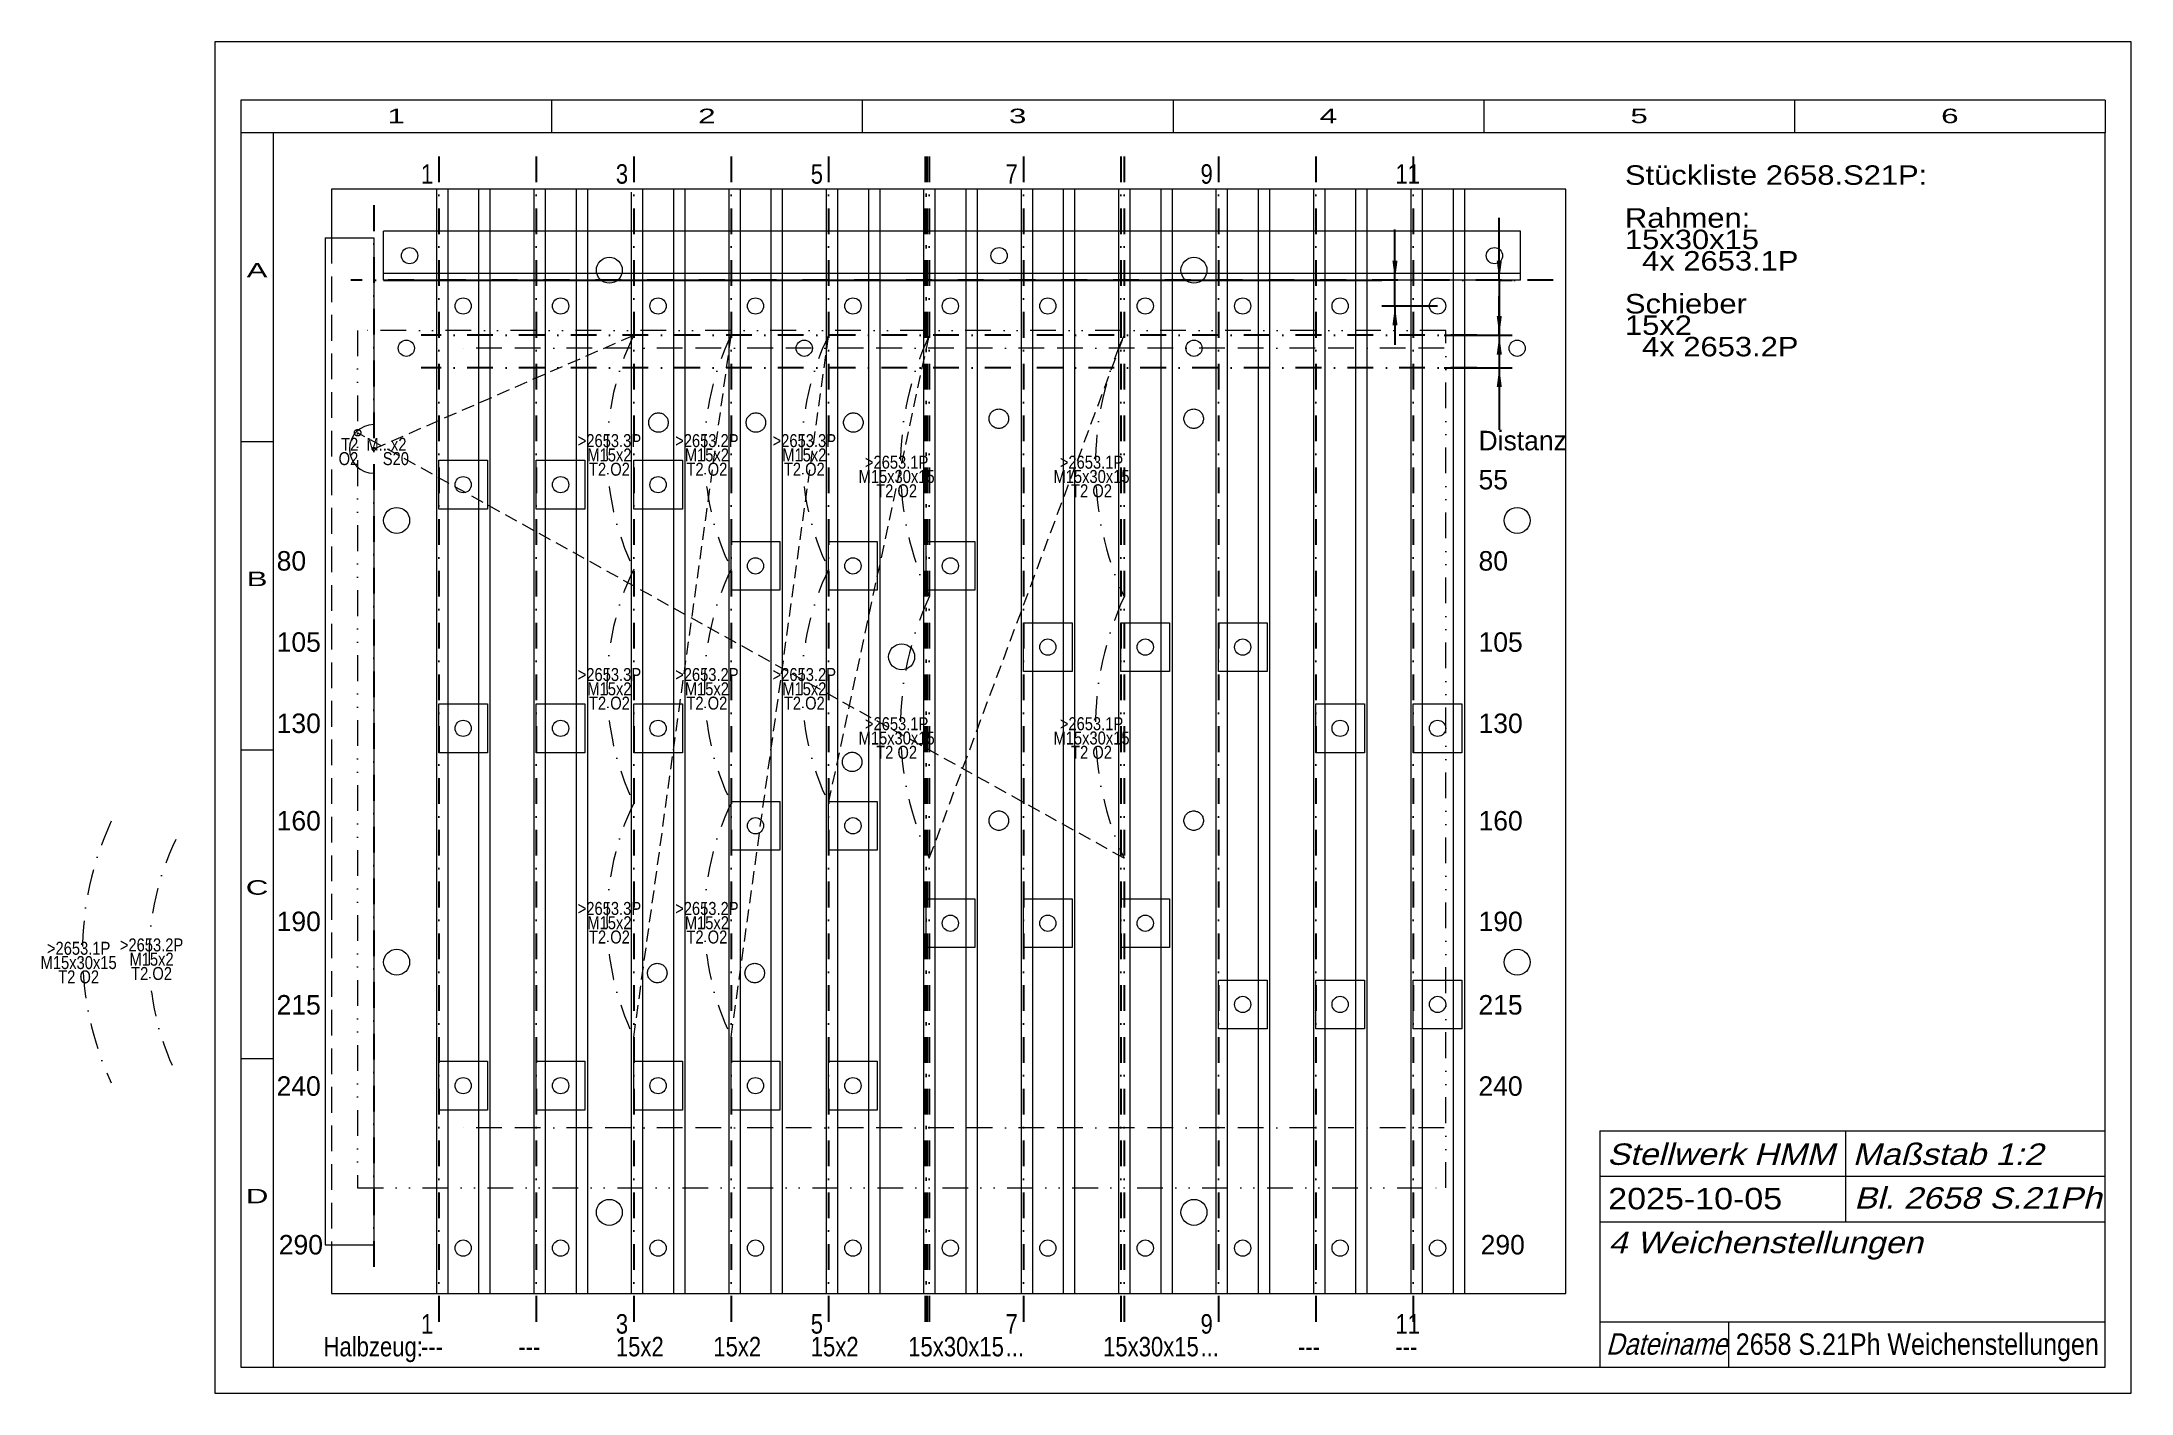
# Model space of a CAD drawing. Extents: x -51 to 592, y 2 to 418.
import ezdxf
from ezdxf.enums import TextEntityAlignment as Align

# ---------------------------------------------------------------- set-up
doc = ezdxf.new("R2010")
doc.units = 0
doc.header["$LTSCALE"] = 15.842194
for name, pattern in [('BORDER', [1.75, 0.5, -0.25, 0.5, -0.25, 0, -0.25]), ('DASHDOT', [1, 0.5, -0.25, 0, -0.25]), ('DASHED', [0.75, 0.5, -0.25]), ('DIVIDE', [1.25, 0.5, -0.25, 0, -0.25, 0, -0.25]), ('HIDDEN', [0.375, 0.25, -0.125]), ('PHANTOM', [2.5, 1.25, -0.25, 0.25, -0.25, 0.25, -0.25])]:
    doc.linetypes.add(name, pattern=pattern)
for name, color, linetype, lineweight in [('2653___ WEICHENSTELLUNG', 230, 'CONTINUOUS', 13), ('2658_21P', 34, 'CONTINUOUS', 13), ('BEMASSUNG', 7, 'CONTINUOUS', 25), ('BESCHRIFTUNG', 7, 'CONTINUOUS', 25), ('KONSTRUKTION', 7, 'CONTINUOUS', 0), ('MASSGRENZEN', 172, 'CONTINUOUS', 25), ('MASSLINIEN', 172, 'CONTINUOUS', 25), ('MASSTEXTE', 212, 'CONTINUOUS', 25), ('MITTELLINIEN', 5, 'DASHDOT', 25), ('PFADE', 7, 'CONTINUOUS', 0), ('STANDARD', 7, 'CONTINUOUS', 0)]:
    doc.layers.add(name, color=color, linetype=linetype, lineweight=lineweight)
doc.styles.add('Arial', font='arial.ttf')

# ---------------------------------------------------------------- blocks, each defined once
blk = doc.blocks.new('D219580928')
at = {"layer": 'MASSGRENZEN'}
for points in [[(365.33, 344.67), (364.55, 350.61), (366.11, 350.61)], [(365.33, 336.67), (366.11, 330.72), (364.55, 330.72)]]:
    blk.add_solid(points, dxfattribs=at)
at = {"layer": 'MASSLINIEN', "color": 172}
for p, q in [((365.33, 344.67), (365.33, 360.27)), ((53.95, 344.67), (361.33, 344.67)), ((365.33, 336.67), (365.33, 344.67)), ((378.45, 336.67), (361.33, 336.67)), ((365.33, 336.67), (365.33, 324.68))]:
    blk.add_line(p, q, dxfattribs=at)
blk = doc.blocks.new('D219581184')
at = {"layer": 'MASSGRENZEN'}
for points in [[(397.44, 344.67), (396.66, 350.61), (398.23, 350.61)], [(397.44, 327.67), (398.23, 321.72), (396.66, 321.72)]]:
    blk.add_solid(points, dxfattribs=at)
at = {"layer": 'MASSLINIEN', "color": 172}
for p, q in [((397.44, 344.67), (397.44, 363.8)), ((397.44, 344.67), (397.44, 327.67)), ((397.44, 344.67), (401.44, 344.67)), ((380.5, 327.67), (401.44, 327.67)), ((397.44, 327.67), (397.44, 315.68))]:
    blk.add_line(p, q, dxfattribs=at)
blk = doc.blocks.new('D219581440')
at = {"layer": 'MASSGRENZEN'}
for points in [[(397.44, 327.67), (396.66, 333.61), (398.23, 333.61)], [(397.44, 317.67), (398.23, 311.72), (396.66, 311.72)]]:
    blk.add_solid(points, dxfattribs=at)
at = {"layer": 'MASSLINIEN', "color": 172}
for p, q in [((397.44, 327.67), (397.44, 339.65)), ((380.5, 327.67), (401.44, 327.67)), ((397.44, 327.67), (397.44, 317.67)), ((380.5, 317.67), (401.44, 317.67)), ((397.44, 317.67), (397.44, 298.53))]:
    blk.add_line(p, q, dxfattribs=at)

msp = doc.modelspace()

# ---------------------------------------------------------------- linework, layer by layer
at = {"layer": '2653___ WEICHENSTELLUNG', "linetype": 'DASHDOT'}
for centre, radius, start, end in [((57.1, 137.79), 95.86, 155.17149, 204.82851), ((64.71, 136.44), 82.95, 154.27972, 205.72028)]:
    msp.add_arc(centre, radius, start, end, dxfattribs=at)
at = {"layer": '2658_21P', "linetype": 'HIDDEN'}
for p, q in [((50.95, 292.67), (130.95, 327.67)), ((130.95, 111.67), (160.95, 327.67)), ((160.95, 111.67), (190.95, 327.67)), ((190.95, 183.67), (221.95, 327.67)), ((221.95, 166.67), (281.95, 327.67)), ((281.95, 166.67), (45.95, 297.67))]:
    msp.add_line(p, q, dxfattribs=at)
at = {"layer": '2658_21P', "linetype": 'PHANTOM'}
for centre, radius in [((138.57, 300.79), 3), ((168.57, 300.79), 3), ((198.57, 300.79), 3), ((243.36, 301.98), 3), ((303.36, 301.98), 3), ((45.95, 297.67), 1), ((50.95, 292.67), 0.5), ((198.21, 196.33), 3), ((243.36, 178.25), 3), ((303.36, 178.25), 3), ((138.21, 131.34), 3), ((168.21, 131.34), 3)]:
    msp.add_circle(centre, radius, dxfattribs=at)
at = {"layer": '2658_21P', "linetype": 'DASHDOT'}
for centre, radius, start, end in [((205.68, 291.67), 82.95, 154.27972, 205.72028), ((235.68, 291.67), 82.95, 154.27972, 205.72028), ((265.68, 291.67), 82.95, 154.27972, 205.72028), ((308.94, 287.42), 95.86, 155.17149, 204.82851), ((368.94, 287.42), 95.86, 155.17149, 204.82851), ((205.68, 219.67), 82.95, 154.27972, 205.72028), ((235.68, 219.67), 82.95, 154.27972, 205.72028), ((265.68, 219.67), 82.95, 154.27972, 205.72028), ((308.94, 206.92), 95.86, 155.17149, 204.82851), ((368.94, 206.92), 95.86, 155.17149, 204.82851), ((205.68, 147.67), 82.95, 154.27972, 205.72028), ((235.68, 147.67), 82.95, 154.27972, 205.72028)]:
    msp.add_arc(centre, radius, start, end, dxfattribs=at)
at = {"layer": 'KONSTRUKTION', "color": 8}
for p, q in [((417.95, 372.67), (37.95, 372.67)), ((37.95, 372.67), (37.95, 357.67)), ((70.2, 372.67), (70.2, 32.67)), ((73.7, 372.67), (73.7, 32.67)), ((83.2, 372.67), (83.2, 32.67)), ((86.7, 372.67), (86.7, 32.67)), ((100.2, 372.67), (100.2, 32.67)), ((103.7, 372.67), (103.7, 32.67)), ((113.2, 372.67), (113.2, 32.67)), ((116.7, 372.67), (116.7, 32.67)), ((130.2, 371.67), (130.2, 32.67)), ((133.7, 372.67), (133.7, 32.67)), ((143.2, 372.67), (143.2, 32.67)), ((146.7, 372.67), (146.7, 32.67)), ((160.2, 372.67), (160.2, 32.67)), ((163.7, 372.67), (163.7, 32.67)), ((173.2, 372.67), (173.2, 32.67)), ((176.7, 372.67), (176.7, 32.67)), ((190.2, 372.67), (190.2, 32.67)), ((193.7, 372.67), (193.7, 32.67)), ((203.2, 372.67), (203.2, 32.67)), ((206.7, 372.67), (206.7, 32.67)), ((220.2, 372.67), (220.2, 32.67)), ((223.7, 372.67), (223.7, 32.67)), ((233.2, 372.67), (233.2, 32.67)), ((236.7, 372.67), (236.7, 32.67)), ((250.2, 372.67), (250.2, 32.67)), ((253.7, 372.67), (253.7, 32.67)), ((263.2, 372.67), (263.2, 32.67)), ((266.7, 372.67), (266.7, 32.67)), ((280.2, 372.67), (280.2, 32.67)), ((283.7, 372.67), (283.7, 32.67)), ((293.2, 372.67), (293.2, 32.67)), ((296.7, 372.67), (296.7, 32.67)), ((310.2, 372.67), (310.2, 32.67)), ((313.7, 372.67), (313.7, 32.67)), ((323.2, 372.67), (323.2, 32.67)), ((326.7, 372.67), (326.7, 32.67)), ((340.2, 372.67), (340.2, 32.67)), ((343.7, 372.67), (343.7, 32.67)), ((353.2, 372.67), (353.2, 32.67)), ((356.7, 372.67), (356.7, 32.67)), ((370.2, 372.67), (370.2, 32.67)), ((373.7, 372.67), (373.7, 32.67)), ((383.2, 372.67), (383.2, 32.67)), ((386.7, 372.67), (386.7, 32.67)), ((417.95, 32.67), (417.95, 372.67)), ((35.95, 357.67), (35.95, 47.67)), ((35.95, 357.67), (50.95, 357.67)), ((50.95, 357.67), (50.95, 300.17)), ((403.95, 359.67), (53.95, 359.67)), ((53.95, 344.67), (53.95, 359.67)), ((403.95, 344.67), (403.95, 359.67)), ((403.95, 346.67), (53.95, 346.67)), ((403.95, 344.67), (53.95, 344.67)), ((50.95, 285.17), (50.95, 47.67)), ((35.95, 47.67), (50.95, 47.67)), ((37.95, 47.67), (37.95, 32.67)), ((37.95, 32.67), (417.95, 32.67))]:
    msp.add_line(p, q, dxfattribs=at)
at = {"layer": 'KONSTRUKTION', "color": 8, "linetype": 'DASHED'}
msp.add_line((37.95, 357.67), (37.95, 47.67), dxfattribs=at)
at = {"layer": 'KONSTRUKTION', "color": 8, "linetype": 'BORDER'}
for p, q in [((380.5, 323.67), (75.5, 323.67)), ((380.5, 83.67), (75.5, 83.67))]:
    msp.add_line(p, q, dxfattribs=at)
at = {"layer": 'KONSTRUKTION', "color": 252}
for p, q in [((70.95, 289.17), (85.95, 289.17)), ((70.95, 274.17), (70.95, 289.17)), ((85.95, 289.17), (85.95, 274.17)), ((100.95, 274.17), (100.95, 289.17)), ((100.95, 289.17), (115.95, 289.17)), ((115.95, 289.17), (115.95, 274.17)), ((130.95, 274.17), (130.95, 289.17)), ((130.95, 289.17), (145.95, 289.17)), ((145.95, 289.17), (145.95, 274.17)), ((85.95, 274.17), (70.95, 274.17)), ((115.95, 274.17), (100.95, 274.17)), ((145.95, 274.17), (130.95, 274.17)), ((160.95, 249.17), (160.95, 264.17)), ((160.95, 264.17), (175.95, 264.17)), ((175.95, 264.17), (175.95, 249.17)), ((190.95, 249.17), (190.95, 264.17)), ((190.95, 264.17), (205.95, 264.17)), ((205.95, 264.17), (205.95, 249.17)), ((220.95, 264.17), (235.95, 264.17)), ((220.95, 249.17), (220.95, 264.17)), ((235.95, 264.17), (235.95, 249.17)), ((175.95, 249.17), (160.95, 249.17)), ((205.95, 249.17), (190.95, 249.17)), ((235.95, 249.17), (220.95, 249.17)), ((250.95, 224.17), (250.95, 239.17)), ((250.95, 239.17), (265.95, 239.17)), ((265.95, 239.17), (265.95, 224.17)), ((280.95, 224.17), (280.95, 239.17)), ((280.95, 239.17), (295.95, 239.17)), ((295.95, 239.17), (295.95, 224.17)), ((310.95, 239.17), (325.95, 239.17)), ((310.95, 224.17), (310.95, 239.17)), ((325.95, 239.17), (325.95, 224.17)), ((265.95, 224.17), (250.95, 224.17)), ((295.95, 224.17), (280.95, 224.17)), ((325.95, 224.17), (310.95, 224.17)), ((70.95, 199.17), (70.95, 214.17)), ((70.95, 214.17), (85.95, 214.17)), ((85.95, 214.17), (85.95, 199.17)), ((100.95, 199.17), (100.95, 214.17)), ((100.95, 214.17), (115.95, 214.17)), ((115.95, 214.17), (115.95, 199.17)), ((130.95, 214.17), (145.95, 214.17)), ((130.95, 199.17), (130.95, 214.17)), ((145.95, 214.17), (145.95, 199.17)), ((340.95, 199.17), (340.95, 214.17)), ((340.95, 214.17), (355.95, 214.17)), ((355.95, 214.17), (355.95, 199.17)), ((370.95, 199.17), (370.95, 214.17)), ((370.95, 214.17), (385.95, 214.17)), ((385.95, 214.17), (385.95, 199.17)), ((85.95, 199.17), (70.95, 199.17)), ((115.95, 199.17), (100.95, 199.17)), ((145.95, 199.17), (130.95, 199.17)), ((355.95, 199.17), (340.95, 199.17)), ((385.95, 199.17), (370.95, 199.17)), ((160.95, 169.17), (160.95, 184.17)), ((160.95, 184.17), (175.95, 184.17)), ((175.95, 184.17), (175.95, 169.17)), ((190.95, 169.17), (190.95, 184.17)), ((190.95, 184.17), (205.95, 184.17)), ((205.95, 184.17), (205.95, 169.17)), ((175.95, 169.17), (160.95, 169.17)), ((205.95, 169.17), (190.95, 169.17)), ((220.95, 139.17), (220.95, 154.17)), ((220.95, 154.17), (235.95, 154.17)), ((235.95, 154.17), (235.95, 139.17)), ((250.95, 139.17), (250.95, 154.17)), ((250.95, 154.17), (265.95, 154.17)), ((265.95, 154.17), (265.95, 139.17)), ((280.95, 154.17), (295.95, 154.17)), ((280.95, 139.17), (280.95, 154.17)), ((295.95, 154.17), (295.95, 139.17)), ((235.95, 139.17), (220.95, 139.17)), ((265.95, 139.17), (250.95, 139.17)), ((295.95, 139.17), (280.95, 139.17)), ((310.95, 114.17), (310.95, 129.17)), ((310.95, 129.17), (325.95, 129.17)), ((325.95, 129.17), (325.95, 114.17)), ((340.95, 114.17), (340.95, 129.17)), ((340.95, 129.17), (355.95, 129.17)), ((355.95, 129.17), (355.95, 114.17)), ((370.95, 129.17), (385.95, 129.17)), ((370.95, 114.17), (370.95, 129.17)), ((385.95, 129.17), (385.95, 114.17)), ((325.95, 114.17), (310.95, 114.17)), ((355.95, 114.17), (340.95, 114.17)), ((385.95, 114.17), (370.95, 114.17)), ((70.95, 89.17), (70.95, 104.17)), ((70.95, 104.17), (85.95, 104.17)), ((85.95, 104.17), (85.95, 89.17)), ((100.95, 89.17), (100.95, 104.17)), ((100.95, 104.17), (115.95, 104.17)), ((115.95, 104.17), (115.95, 89.17)), ((130.95, 104.17), (145.95, 104.17)), ((130.95, 89.17), (130.95, 104.17)), ((145.95, 104.17), (145.95, 89.17)), ((160.95, 89.17), (160.95, 104.17)), ((160.95, 104.17), (175.95, 104.17)), ((175.95, 104.17), (175.95, 89.17)), ((190.95, 89.17), (190.95, 104.17)), ((190.95, 104.17), (205.95, 104.17)), ((205.95, 104.17), (205.95, 89.17)), ((85.95, 89.17), (70.95, 89.17)), ((115.95, 89.17), (100.95, 89.17)), ((145.95, 89.17), (130.95, 89.17)), ((175.95, 89.17), (160.95, 89.17)), ((205.95, 89.17), (190.95, 89.17))]:
    msp.add_line(p, q, dxfattribs=at)
at = {"layer": 'KONSTRUKTION', "color": 8}
for centre, radius in [((61.95, 352.17), 2.5), ((243.45, 352.17), 2.5), ((395.95, 352.17), 2.5), ((123.45, 347.67), 4), ((303.45, 347.67), 4), ((78.45, 336.67), 2.5), ((78.45, 336.67), 2.5), ((108.45, 336.67), 2.5), ((108.45, 336.67), 2.5), ((138.45, 336.67), 2.5), ((138.45, 336.67), 2.5), ((168.45, 336.67), 2.5), ((168.45, 336.67), 2.5), ((198.45, 336.67), 2.5), ((198.45, 336.67), 2.5), ((228.45, 336.67), 2.5), ((228.45, 336.67), 2.5), ((258.45, 336.67), 2.5), ((258.45, 336.67), 2.5), ((288.45, 336.67), 2.5), ((288.45, 336.67), 2.5), ((318.45, 336.67), 2.5), ((318.45, 336.67), 2.5), ((348.45, 336.67), 2.5), ((348.45, 336.67), 2.5), ((378.45, 336.67), 2.5), ((378.45, 336.67), 2.5), ((60.95, 323.67), 2.5), ((183.45, 323.67), 2.5), ((303.45, 323.67), 2.5), ((402.95, 323.67), 2.5), ((78.45, 281.67), 2.5), ((78.45, 281.67), 2.5), ((108.45, 281.67), 2.5), ((108.45, 281.67), 2.5), ((138.45, 281.67), 2.5), ((138.45, 281.67), 2.5), ((57.97, 270.67), 4), ((402.95, 270.67), 4), ((168.45, 256.67), 2.5), ((168.45, 256.67), 2.5), ((198.45, 256.67), 2.5), ((198.45, 256.67), 2.5), ((228.45, 256.67), 2.5), ((228.45, 256.67), 2.5), ((213.45, 228.67), 4), ((258.45, 231.67), 2.5), ((258.45, 231.67), 2.5), ((288.45, 231.67), 2.5), ((288.45, 231.67), 2.5), ((318.45, 231.67), 2.5), ((318.45, 231.67), 2.5), ((78.45, 206.67), 2.5), ((78.45, 206.67), 2.5), ((108.45, 206.67), 2.5), ((108.45, 206.67), 2.5), ((138.45, 206.67), 2.5), ((138.45, 206.67), 2.5), ((348.45, 206.67), 2.5), ((348.45, 206.67), 2.5), ((378.45, 206.67), 2.5), ((378.45, 206.67), 2.5), ((168.45, 176.67), 2.5), ((168.45, 176.67), 2.5), ((198.45, 176.67), 2.5), ((198.45, 176.67), 2.5), ((228.45, 146.67), 2.5), ((228.45, 146.67), 2.5), ((258.45, 146.67), 2.5), ((258.45, 146.67), 2.5), ((288.45, 146.67), 2.5), ((288.45, 146.67), 2.5), ((57.97, 134.67), 4), ((402.95, 134.67), 4), ((318.45, 121.67), 2.5), ((318.45, 121.67), 2.5), ((348.45, 121.67), 2.5), ((348.45, 121.67), 2.5), ((378.45, 121.67), 2.5), ((378.45, 121.67), 2.5), ((78.45, 96.67), 2.5), ((78.45, 96.67), 2.5), ((108.45, 96.67), 2.5), ((108.45, 96.67), 2.5), ((138.45, 96.67), 2.5), ((138.45, 96.67), 2.5), ((168.45, 96.67), 2.5), ((168.45, 96.67), 2.5), ((198.45, 96.67), 2.5), ((198.45, 96.67), 2.5), ((123.45, 57.67), 4), ((303.45, 57.67), 4), ((78.45, 46.67), 2.5), ((78.45, 46.67), 2.5), ((108.45, 46.67), 2.5), ((108.45, 46.67), 2.5), ((138.45, 46.67), 2.5), ((138.45, 46.67), 2.5), ((168.45, 46.67), 2.5), ((168.45, 46.67), 2.5), ((198.45, 46.67), 2.5), ((198.45, 46.67), 2.5), ((228.45, 46.67), 2.5), ((228.45, 46.67), 2.5), ((258.45, 46.67), 2.5), ((258.45, 46.67), 2.5), ((288.45, 46.67), 2.5), ((288.45, 46.67), 2.5), ((318.45, 46.67), 2.5), ((318.45, 46.67), 2.5), ((348.45, 46.67), 2.5), ((348.45, 46.67), 2.5), ((378.45, 46.67), 2.5), ((378.45, 46.67), 2.5)]:
    msp.add_circle(centre, radius, dxfattribs=at)
msp.add_arc((50.95, 292.67), 7.5, 90, 270, dxfattribs=at)
at = {"layer": 'MITTELLINIEN'}
for p, q in [((70.95, 382.66), (70.95, 22.66)), ((100.95, 382.66), (100.95, 22.66)), ((130.95, 382.66), (130.95, 22.66)), ((160.95, 382.66), (160.95, 22.66)), ((190.95, 382.66), (190.95, 22.66)), ((250.95, 382.66), (250.95, 22.66)), ((280.95, 382.66), (280.95, 22.66)), ((310.95, 382.66), (310.95, 22.66)), ((340.95, 382.66), (340.95, 22.66)), ((370.95, 382.66), (370.95, 22.66)), ((50.95, 367.67), (50.95, 37.67)), ((414.04, 344.67), (43.89, 344.67)), ((390.5, 327.67), (65.5, 327.67)), ((390.5, 327.67), (65.5, 327.67)), ((390.5, 317.67), (65.5, 317.67)), ((390.5, 317.67), (65.5, 317.67))]:
    msp.add_line(p, q, dxfattribs=at)
at = {"layer": 'MITTELLINIEN', "color": 154, "lineweight": 50}
msp.add_line((220.95, 382.66), (220.95, 22.66), dxfattribs=at)
at = {"layer": 'MITTELLINIEN', "color": 230}
for p, q in [((221.95, 382.66), (221.95, 22.66)), ((281.95, 382.66), (281.95, 22.66))]:
    msp.add_line(p, q, dxfattribs=at)
at = {"layer": 'PFADE', "linetype": 'DIVIDE', "lineweight": 20}
for p, q in [((380.95, 329.17), (45.95, 329.17)), ((45.95, 329.17), (45.95, 65.17)), ((380.95, 65.17), (380.95, 329.17)), ((45.95, 65.17), (380.95, 65.17))]:
    msp.add_line(p, q, dxfattribs=at)
at = {"layer": 'STANDARD'}
for p, q in [((592, 418), (2, 418)), ((2, 418), (2, 2)), ((592, 2), (592, 418)), ((584, 400), (10, 400)), ((10, 400), (10, 390)), ((105.67, 400), (105.67, 390)), ((201.33, 400), (201.33, 390)), ((297, 400), (297, 390)), ((392.67, 400), (392.67, 390)), ((488.33, 400), (488.33, 390)), ((584, 400), (584, 390)), ((10, 390), (10, 10)), ((20, 390), (10, 390)), ((20, 390), (20, 10)), ((584, 390), (20, 390)), ((584, 10), (584, 390)), ((10, 295), (20, 295)), ((10, 200), (20, 200)), ((10, 105), (20, 105)), ((10, 10), (20, 10)), ((20, 10), (584, 10)), ((2, 2), (592, 2))]:
    msp.add_line(p, q, dxfattribs=at)
at = {"layer": 'STANDARD', "lineweight": 0}
for p, q in [((428.44, 82.8), (583.83, 82.8)), ((428.44, 82.8), (428.44, 10)), ((504.04, 82.8), (504.04, 54.8)), ((428.44, 68.8), (583.83, 68.8)), ((428.44, 54.8), (583.83, 54.8)), ((428.44, 24), (583.83, 24)), ((468.04, 24), (468.04, 10))]:
    msp.add_line(p, q, dxfattribs=at)

# ---------------------------------------------------------------- block references
at = {"layer": 'BEMASSUNG'}
for name in ['D219580928', 'D219581184', 'D219581440']:
    msp.add_blockref(name, (0, 0), dxfattribs=at)

# ---------------------------------------------------------------- texts
at = {"layer": '2653___ WEICHENSTELLUNG', "char_height": 4, "attachment_point": 5, "line_spacing_factor": 0.66, "style": 'Arial'}
for s, insert in [('\\W0.810845;>2653.2P\\PM15x2\\PT2 O2', (-17.49, 135.57)), ('\\W0.810845;>2653.1P\\PM15x30x15\\PT2 O2', (-39.94, 134.53))]:
    msp.add_mtext(s, dxfattribs=dict(at, insert=insert))
at = {"layer": '2658_21P', "linetype": 'PHANTOM', "insert": (50.93, 291.86), "char_height": 4, "attachment_point": 5, "line_spacing_factor": 0.66, "style": 'Arial'}
msp.add_mtext('\\W0.810866;T2  M...x2\\PO2      S20\\P', dxfattribs=at)
at = {"layer": '2658_21P', "char_height": 4, "attachment_point": 5, "line_spacing_factor": 0.66, "style": 'Arial'}
for s, insert in [('\\W0.810845;>2653.3P\\PM15x2\\PT2 O2', (123.48, 290.8)), ('\\W0.810845;>2653.2P\\PM15x2\\PT2 O2', (153.48, 290.8)), ('\\W0.810845;>2653.3P\\PM15x2\\PT2 O2', (183.48, 290.8)), ('\\W0.810845;>2653.1P\\PM15x30x15\\PT2 O2', (211.9, 284.16)), ('\\W0.810845;>2653.1P\\PM15x30x15\\PT2 O2', (271.9, 284.16)), ('\\W0.810845;>2653.3P\\PM15x2\\PT2 O2', (123.48, 218.8)), ('\\W0.810845;>2653.2P\\PM15x2\\PT2 O2', (153.48, 218.8)), ('\\W0.810845;>2653.2P\\PM15x2\\PT2 O2', (183.48, 218.8)), ('\\W0.810845;>2653.1P\\PM15x30x15\\PT2 O2', (211.9, 203.66)), ('\\W0.810845;>2653.1P\\PM15x30x15\\PT2 O2', (271.9, 203.66)), ('\\W0.810845;>2653.3P\\PM15x2\\PT2 O2', (123.48, 146.8)), ('\\W0.810845;>2653.2P\\PM15x2\\PT2 O2', (153.48, 146.8))]:
    msp.add_mtext(s, dxfattribs=dict(at, insert=insert))
at = {"layer": 'BESCHRIFTUNG', "style": 'Arial'}
for s, width, p in [('1', 0.810869, (65.46, 374.32)), ('3', 0.810869, (125.46, 374.32)), ('5', 0.810869, (185.46, 374.32)), ('7', 0.810869, (245.46, 374.32)), ('9', 0.810869, (305.46, 374.32)), ('11', 0.810869, (365.46, 374.32)), ('Distanz', 0.972766, (391.06, 292.25)), ('55', 0.972828, (391.06, 280.22)), ('80', 0.972828, (21.03, 255.22)), ('80', 0.972828, (391.06, 255.22)), ('105', 0.972828, (21.03, 230.22)), ('105', 0.972828, (391.06, 230.22)), ('130', 0.972828, (21.03, 205.22)), ('130', 0.972828, (391.06, 205.22)), ('160', 0.972828, (21.03, 175.22)), ('160', 0.972828, (391.06, 175.22)), ('190', 0.972828, (21.03, 144.23)), ('190', 0.972828, (391.06, 144.23)), ('215', 0.972828, (21, 118.56)), ('215', 0.972828, (391.03, 118.56)), ('240', 0.972828, (21, 93.55)), ('240', 0.972828, (391.03, 93.55)), ('290', 0.972828, (21.68, 44.71)), ('290', 0.972828, (391.71, 44.71)), ('1', 0.810869, (65.46, 20.34)), ('3', 0.810869, (125.46, 20.34)), ('5', 0.810869, (185.46, 20.34)), ('7', 0.810869, (245.46, 20.34)), ('9', 0.810869, (305.46, 20.34)), ('11', 0.810869, (365.46, 20.34)), ('Halbzeug:', 0.810868, (35.46, 13.34)), ('15x2', 0.810868, (125.46, 13.34)), ('15x2', 0.810868, (155.46, 13.34)), ('15x2', 0.810868, (185.46, 13.34)), ('15x30x15', 0.810868, (215.46, 13.34)), ('15x30x15', 0.810868, (275.46, 13.34)), ('---', 0.810862, (65.46, 13.34)), ('---', 0.810862, (95.46, 13.34)), ('...', 0.810866, (245.46, 13.34)), ('...', 0.810866, (305.46, 13.34)), ('---', 0.810862, (335.46, 13.34)), ('---', 0.810862, (365.46, 13.34))]:
    msp.add_text(s, height=6, dxfattribs=dict(at, width=width)).set_placement(p)
at = {"layer": 'BESCHRIFTUNG', "style": 'Arial', "oblique": 15}
for s, width, p in [('Stellwerk HMM', 1.130136, (430.63, 78.88)), ('Maßstab 1:2', 1.143719, (506.23, 78.88)), ('Bl. 2658 S.21Ph', 1.143713, (506.67, 65.4)), ('4 Weichenstellungen', 1.130188, (431.07, 51.7)), ('Dateiname', 0.835372, (430.3, 20.45))]:
    msp.add_text(s, height=6.6, dxfattribs=dict(at, width=width)).set_placement(p, align=Align.TOP_LEFT)
at = {"layer": 'BESCHRIFTUNG', "style": 'Arial'}
for s, width, p in [('2025-10-05', 1.135137, (431, 65.2)), ('2658 S.21Ph Weichenstellungen', 0.835396, (470.27, 20.4))]:
    msp.add_text(s, height=6.6, dxfattribs=dict(at, width=width)).set_placement(p, align=Align.TOP_LEFT)
at = {"layer": 'BESCHRIFTUNG', "insert": (436.13, 379.98), "char_height": 6, "attachment_point": 1, "line_spacing_factor": 0.66, "style": 'Arial'}
msp.add_mtext('\\W1.135048;Stückliste 2658.S21P:\\P\\PRahmen:\\P15x30x15\\P  4x 2653.1P\\P\\PSchieber\\P15x2\\P  4x 2653.2P\\P', dxfattribs=at)
at = {"layer": 'STANDARD', "style": 'Arial'}
for s, width, p in [('1', 1.547923, (57.83, 392.95)), ('2', 1.547922, (153.5, 392.95)), ('3', 1.547923, (249.17, 392.95)), ('4', 1.547923, (344.83, 392.95)), ('5', 1.547922, (440.5, 392.95)), ('6', 1.547923, (536.17, 392.95)), ('A', 1.547987, (15, 345.45)), ('B', 1.547987, (15, 250.45)), ('C', 1.548103, (15, 155.45)), ('D', 1.548104, (15, 60.45))]:
    msp.add_text(s, height=4.46, dxfattribs=dict(at, width=width)).set_placement(p, align=Align.CENTER)

doc.saveas('drawing.dxf')
